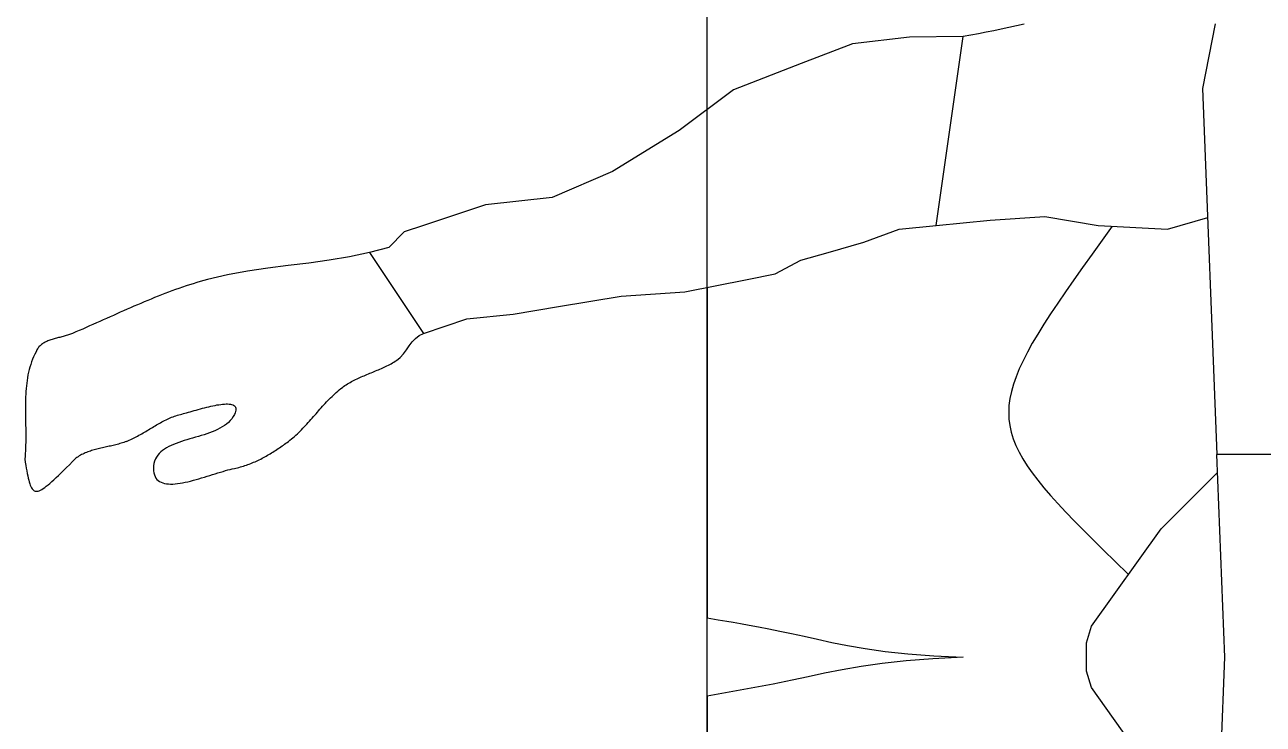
# Model space of a CAD drawing. Header units: millimetres. Extents: x -155 to 94595, y -3153 to 63413.
# Drawn here: x 88750.7 to 89230.1, y 38139.3 to 38410.1 of the extents above; entities that cross this region are included whole.
import ezdxf

# ---------------------------------------------------------------- set-up
doc = ezdxf.new("R2010")
doc.units = ezdxf.units.MM
doc.layers.add('int', color=185, linetype='Continuous')

msp = doc.modelspace()

# ---------------------------------------------------------------- linework, layer by layer
at = {"layer": 'int'}
for p, q in [((89014.86, 37736.99), (89014.86, 38716.99)), ((89014.86, 37736.99), (89014.86, 38716.99)), ((89125.787, 38407.779), (89122.846, 38407.185)), ((89128.727, 38408.39), (89125.787, 38407.779)), ((89131.664, 38409.016), (89128.727, 38408.39)), ((89134.599, 38409.655), (89131.664, 38409.016)), ((89137.534, 38410.306), (89134.599, 38409.655)), ((89206.681, 38385.374), (89211.671, 38410.476)), ((89071.15, 38402.705), (89051.306, 38395.073)), ((89093.141, 38405.303), (89071.15, 38402.705)), ((89114.008, 38405.523), (89093.141, 38405.303)), ((89103.557, 38332.371), (89114.008, 38405.523)), ((89116.956, 38406.056), (89114.008, 38405.523)), ((89119.903, 38406.61), (89116.956, 38406.056)), ((89122.846, 38407.185), (89119.903, 38406.61)), ((89051.306, 38395.073), (89025.043, 38384.972)), ((89025.043, 38384.972), (89003.995, 38369.136)), ((89212.245, 38243.66), (89206.681, 38385.374)), ((89003.995, 38369.136), (88978.154, 38353.272)), ((88978.154, 38353.272), (88954.813, 38343.269)), ((88929.064, 38340.392), (88905.002, 38332.371)), ((88954.813, 38343.269), (88929.064, 38340.392)), ((89124.371, 38334.452), (89145.596, 38335.815)), ((89145.596, 38335.815), (89166.259, 38332.371)), ((89193.002, 38330.956), (89208.638, 38335.532)), ((88905.002, 38332.371), (88897.6, 38329.904)), ((89075.567, 38325.867), (89089.241, 38330.939)), ((89089.241, 38330.939), (89103.557, 38332.371)), ((89103.557, 38332.371), (89124.371, 38334.452)), ((89166.259, 38332.371), (89193.002, 38330.956)), ((89171.622, 38332.089), (89167.74, 38326.688)), ((89193.002, 38330.956), (89193.002, 38330.956)), ((88897.6, 38329.904), (88891.688, 38323.817)), ((89061.756, 38321.921), (89075.567, 38325.867)), ((89167.74, 38326.688), (89163.87, 38321.29)), ((88884.101, 38321.921), (88876.341, 38320.224)), ((88891.688, 38323.817), (88884.101, 38321.921)), ((88884.101, 38321.921), (88905.002, 38290.57)), ((89051.163, 38318.894), (89061.756, 38321.921)), ((89163.87, 38321.29), (89160.216, 38316.165)), ((88852.71, 38316.86), (88844.807, 38315.873)), ((88860.618, 38317.826), (88852.71, 38316.86)), ((88868.504, 38318.903), (88860.618, 38317.826)), ((88876.341, 38320.224), (88868.504, 38318.903)), ((89041.221, 38313.634), (89051.163, 38318.894)), ((89160.216, 38316.165), (89156.779, 38311.297)), ((88821.399, 38311.47), (88820.008, 38311.083)), ((88829.124, 38313.311), (88821.399, 38311.47)), ((88836.936, 38314.734), (88829.124, 38313.311)), ((88844.807, 38315.873), (88836.936, 38314.734)), ((89006.246, 38306.639), (89030.405, 38311.47)), ((89030.405, 38311.47), (89041.221, 38313.634)), ((88807.678, 38307.035), (88806.326, 38306.531)), ((88809.033, 38307.529), (88807.678, 38307.035)), ((88810.391, 38308.013), (88809.033, 38307.529)), ((88811.753, 38308.487), (88810.391, 38308.013)), ((88813.119, 38308.95), (88811.753, 38308.487)), ((88814.488, 38309.401), (88813.119, 38308.95)), ((88815.862, 38309.841), (88814.488, 38309.401)), ((88817.239, 38310.268), (88815.862, 38309.841)), ((88818.621, 38310.682), (88817.239, 38310.268)), ((88820.008, 38311.083), (88818.621, 38310.682)), ((88981.551, 38305.07), (89006.246, 38306.639)), ((89014.86, 38308.361), (89014.86, 38180.48)), ((89153.559, 38306.674), (89150.557, 38302.282)), ((89156.779, 38311.297), (89153.559, 38306.674)), ((88795.611, 38302.221), (88794.281, 38301.654)), ((88796.942, 38302.783), (88795.611, 38302.221)), ((88798.276, 38303.339), (88796.942, 38302.783)), ((88799.611, 38303.889), (88798.276, 38303.339)), ((88800.949, 38304.432), (88799.611, 38303.889)), ((88802.289, 38304.969), (88800.949, 38304.432)), ((88803.632, 38305.498), (88802.289, 38304.969)), ((88804.978, 38306.019), (88803.632, 38305.498)), ((88806.326, 38306.531), (88804.978, 38306.019)), ((88957.253, 38301.02), (88981.551, 38305.07)), ((89150.557, 38302.282), (89147.773, 38298.108)), ((88783.689, 38296.996), (88782.369, 38296.406)), ((88785.01, 38297.586), (88783.689, 38296.996)), ((88786.332, 38298.175), (88785.01, 38297.586)), ((88787.654, 38298.762), (88786.332, 38298.175)), ((88788.977, 38299.347), (88787.654, 38298.762)), ((88790.301, 38299.929), (88788.977, 38299.347)), ((88791.626, 38300.508), (88790.301, 38299.929)), ((88792.953, 38301.083), (88791.626, 38300.508)), ((88794.281, 38301.654), (88792.953, 38301.083)), ((88921.874, 38296.194), (88939.731, 38298.1)), ((88939.731, 38298.1), (88957.253, 38301.02)), ((89147.773, 38298.108), (89145.208, 38294.137)), ((88773.121, 38292.294), (88771.798, 38291.715)), ((88774.444, 38292.876), (88773.121, 38292.294)), ((88775.766, 38293.46), (88774.444, 38292.876)), ((88777.087, 38294.047), (88775.766, 38293.46)), ((88778.408, 38294.635), (88777.087, 38294.047)), ((88779.728, 38295.225), (88778.408, 38294.635)), ((88781.048, 38295.815), (88779.728, 38295.225)), ((88782.369, 38296.406), (88781.048, 38295.815)), ((88905.002, 38290.57), (88921.874, 38296.194)), ((89145.208, 38294.137), (89142.862, 38290.357)), ((88759.266, 38287.505), (88758.893, 38287.332)), ((88759.648, 38287.668), (88759.266, 38287.505)), ((88760.039, 38287.823), (88759.648, 38287.668)), ((88760.436, 38287.97), (88760.039, 38287.823)), ((88760.841, 38288.11), (88760.436, 38287.97)), ((88761.251, 38288.243), (88760.841, 38288.11)), ((88761.667, 38288.371), (88761.251, 38288.243)), ((88762.087, 38288.494), (88761.667, 38288.371)), ((88762.51, 38288.613), (88762.087, 38288.494)), ((88762.937, 38288.729), (88762.51, 38288.613)), ((88763.365, 38288.842), (88762.937, 38288.729)), ((88763.795, 38288.953), (88763.365, 38288.842)), ((88764.225, 38289.063), (88763.795, 38288.953)), ((88764.655, 38289.173), (88764.225, 38289.063)), ((88765.084, 38289.283), (88764.655, 38289.173)), ((88765.511, 38289.394), (88765.084, 38289.283)), ((88765.935, 38289.507), (88765.511, 38289.394)), ((88766.357, 38289.623), (88765.935, 38289.507)), ((88766.774, 38289.742), (88766.357, 38289.623)), ((88767.186, 38289.865), (88766.774, 38289.742)), ((88767.593, 38289.993), (88767.186, 38289.865)), ((88767.993, 38290.127), (88767.593, 38289.993)), ((88768.386, 38290.267), (88767.993, 38290.127)), ((88768.771, 38290.415), (88768.386, 38290.267)), ((88769.148, 38290.57), (88768.771, 38290.415)), ((88770.473, 38291.141), (88769.148, 38290.57)), ((88771.798, 38291.715), (88770.473, 38291.141)), ((88900.689, 38287.289), (88901.94, 38288.654)), ((88901.94, 38288.654), (88903.355, 38289.778)), ((88903.355, 38289.778), (88905.002, 38290.57)), ((89142.862, 38290.357), (89140.736, 38286.753)), ((88755.04, 38283.516), (88754.554, 38282.551)), ((88755.207, 38283.898), (88755.04, 38283.516)), ((88755.393, 38284.26), (88755.207, 38283.898)), ((88755.599, 38284.603), (88755.393, 38284.26)), ((88755.823, 38284.928), (88755.599, 38284.603)), ((88756.064, 38285.235), (88755.823, 38284.928)), ((88756.322, 38285.525), (88756.064, 38285.235)), ((88756.596, 38285.799), (88756.322, 38285.525)), ((88756.885, 38286.058), (88756.596, 38285.799)), ((88757.188, 38286.303), (88756.885, 38286.058)), ((88757.505, 38286.533), (88757.188, 38286.303)), ((88757.835, 38286.751), (88757.505, 38286.533)), ((88758.176, 38286.956), (88757.835, 38286.751)), ((88758.529, 38287.149), (88758.176, 38286.956)), ((88758.893, 38287.332), (88758.529, 38287.149)), ((88895.986, 38281.291), (88897.25, 38282.686)), ((88897.25, 38282.686), (88898.411, 38284.213)), ((88898.411, 38284.213), (88899.535, 38285.778)), ((88899.535, 38285.778), (88900.689, 38287.289)), ((89138.83, 38283.313), (89137.145, 38280.022)), ((89140.736, 38286.753), (89138.83, 38283.313)), ((88752.985, 38278.589), (88752.679, 38277.576)), ((88753.325, 38279.594), (88752.985, 38278.589)), ((88753.698, 38280.589), (88753.325, 38279.594)), ((88754.108, 38281.575), (88753.698, 38280.589)), ((88754.554, 38282.551), (88754.108, 38281.575)), ((88890.378, 38277.769), (88890.916, 38278.034)), ((88890.916, 38278.034), (88891.45, 38278.306)), ((88891.45, 38278.306), (88891.98, 38278.585)), ((88891.98, 38278.585), (88892.506, 38278.873)), ((88892.506, 38278.873), (88893.026, 38279.17)), ((88893.026, 38279.17), (88893.54, 38279.476)), ((88893.54, 38279.476), (88894.049, 38279.792)), ((88894.049, 38279.792), (88894.551, 38280.12)), ((88894.551, 38280.12), (88895.986, 38281.291)), ((89137.145, 38280.022), (89135.681, 38276.866)), ((88751.747, 38273.443), (88751.58, 38272.392)), ((88751.939, 38274.487), (88751.747, 38273.443)), ((88752.157, 38275.525), (88751.939, 38274.487)), ((88752.403, 38276.554), (88752.157, 38275.525)), ((88752.679, 38277.576), (88752.403, 38276.554)), ((88879.314, 38272.997), (88879.858, 38273.251)), ((88879.858, 38273.251), (88880.404, 38273.5)), ((88880.404, 38273.5), (88880.954, 38273.744)), ((88880.954, 38273.744), (88881.506, 38273.984)), ((88881.506, 38273.984), (88882.06, 38274.22)), ((88882.06, 38274.22), (88882.616, 38274.454)), ((88882.616, 38274.454), (88883.173, 38274.685)), ((88883.173, 38274.685), (88883.731, 38274.915)), ((88883.731, 38274.915), (88884.29, 38275.144)), ((88884.29, 38275.144), (88884.849, 38275.372)), ((88884.849, 38275.372), (88885.408, 38275.6)), ((88885.408, 38275.6), (88885.967, 38275.83)), ((88885.967, 38275.83), (88886.525, 38276.06)), ((88886.525, 38276.06), (88887.082, 38276.293)), ((88887.082, 38276.293), (88887.637, 38276.529)), ((88887.637, 38276.529), (88888.19, 38276.768)), ((88888.19, 38276.768), (88888.741, 38277.011)), ((88888.741, 38277.011), (88889.29, 38277.258)), ((88889.29, 38277.258), (88889.835, 38277.511)), ((88889.835, 38277.511), (88890.378, 38277.769)), ((89134.44, 38273.834), (89133.421, 38270.91)), ((89135.681, 38276.866), (89134.44, 38273.834)), ((88751.213, 38269.203), (88751.13, 38268.129)), ((88751.314, 38270.271), (88751.213, 38269.203)), ((88751.436, 38271.335), (88751.314, 38270.271)), ((88751.58, 38272.392), (88751.436, 38271.335)), ((88871.303, 38267.755), (88871.876, 38268.25)), ((88871.876, 38268.25), (88872.457, 38268.734)), ((88872.457, 38268.734), (88873.049, 38269.208)), ((88873.049, 38269.208), (88873.651, 38269.669)), ((88873.651, 38269.669), (88874.135, 38270.023)), ((88874.135, 38270.023), (88874.627, 38270.365)), ((88874.627, 38270.365), (88875.125, 38270.696)), ((88875.125, 38270.696), (88875.63, 38271.015)), ((88875.63, 38271.015), (88876.141, 38271.324)), ((88876.141, 38271.324), (88876.657, 38271.624)), ((88876.657, 38271.624), (88877.179, 38271.914)), ((88877.179, 38271.914), (88877.707, 38272.196)), ((88877.707, 38272.196), (88878.238, 38272.47)), ((88878.238, 38272.47), (88878.774, 38272.737)), ((88878.774, 38272.737), (88879.314, 38272.997)), ((89133.421, 38270.91), (89132.625, 38268.081)), ((88750.953, 38263.792), (88750.94, 38262.7)), ((88750.977, 38264.882), (88750.953, 38263.792)), ((88751.014, 38265.968), (88750.977, 38264.882)), ((88751.064, 38267.051), (88751.014, 38265.968)), ((88751.13, 38268.129), (88751.064, 38267.051)), ((88866.478, 38262.935), (88866.992, 38263.495)), ((88866.992, 38263.495), (88867.51, 38264.051)), ((88867.51, 38264.051), (88868.033, 38264.601)), ((88868.033, 38264.601), (88868.561, 38265.146)), ((88868.561, 38265.146), (88869.096, 38265.684)), ((88869.096, 38265.684), (88869.636, 38266.214)), ((88869.636, 38266.214), (88870.184, 38266.736)), ((88870.184, 38266.736), (88870.74, 38267.25)), ((88870.74, 38267.25), (88871.303, 38267.755)), ((89132.053, 38265.333), (89131.704, 38262.654)), ((89132.625, 38268.081), (89132.053, 38265.333)), ((88750.94, 38262.7), (88750.936, 38261.605)), ((88750.936, 38261.605), (88750.941, 38260.508)), ((88750.941, 38260.508), (88750.951, 38259.409)), ((88750.951, 38259.409), (88750.966, 38258.309)), ((88808.659, 38258.524), (88809.224, 38258.717)), ((88809.224, 38258.717), (88809.793, 38258.898)), ((88809.793, 38258.898), (88810.368, 38259.066)), ((88810.368, 38259.066), (88810.949, 38259.219)), ((88810.949, 38259.219), (88811.493, 38259.359)), ((88811.493, 38259.359), (88812.08, 38259.516)), ((88812.08, 38259.516), (88812.704, 38259.687)), ((88812.704, 38259.687), (88813.363, 38259.872)), ((88813.363, 38259.872), (88814.054, 38260.068)), ((88814.054, 38260.068), (88814.772, 38260.274)), ((88814.772, 38260.274), (88815.515, 38260.486)), ((88815.515, 38260.486), (88816.28, 38260.703)), ((88816.28, 38260.703), (88817.062, 38260.924)), ((88817.062, 38260.924), (88817.858, 38261.146)), ((88817.858, 38261.146), (88818.665, 38261.367)), ((88818.665, 38261.367), (88819.48, 38261.585)), ((88819.48, 38261.585), (88820.299, 38261.799)), ((88820.299, 38261.799), (88821.119, 38262.006)), ((88821.119, 38262.006), (88821.936, 38262.204)), ((88821.936, 38262.204), (88822.746, 38262.391)), ((88822.746, 38262.391), (88823.547, 38262.566)), ((88823.547, 38262.566), (88824.336, 38262.727)), ((88824.336, 38262.727), (88825.108, 38262.87)), ((88825.108, 38262.87), (88825.86, 38262.995)), ((88825.86, 38262.995), (88826.588, 38263.1)), ((88826.588, 38263.1), (88827.291, 38263.182)), ((88827.291, 38263.182), (88827.963, 38263.24)), ((88827.963, 38263.24), (88828.602, 38263.271)), ((88828.602, 38263.271), (88829.204, 38263.274)), ((88829.204, 38263.274), (88829.765, 38263.246)), ((88829.765, 38263.246), (88830.283, 38263.186)), ((88830.283, 38263.186), (88830.754, 38263.092)), ((88830.754, 38263.092), (88831.175, 38262.961)), ((88831.175, 38262.961), (88831.541, 38262.792)), ((88831.85, 38259.219), (88831.369, 38258.366)), ((88831.541, 38262.792), (88831.85, 38262.582)), ((88831.85, 38262.582), (88832.098, 38262.331)), ((88832.122, 38259.822), (88831.85, 38259.219)), ((88832.098, 38262.331), (88832.283, 38262.035)), ((88832.31, 38260.369), (88832.122, 38259.822)), ((88832.283, 38262.035), (88832.399, 38261.693)), ((88832.416, 38260.862), (88832.31, 38260.369)), ((88832.399, 38261.693), (88832.445, 38261.302)), ((88832.445, 38261.302), (88832.416, 38260.862)), ((88862.45, 38258.355), (88862.95, 38258.931)), ((88862.95, 38258.931), (88863.451, 38259.507)), ((88863.451, 38259.507), (88863.951, 38260.083)), ((88863.951, 38260.083), (88864.452, 38260.658)), ((88864.452, 38260.658), (88864.955, 38261.231)), ((88864.955, 38261.231), (88865.46, 38261.802)), ((88865.46, 38261.802), (88865.967, 38262.37)), ((88865.967, 38262.37), (88866.478, 38262.935)), ((89131.704, 38262.654), (89131.581, 38260.029)), ((89131.581, 38260.029), (89131.682, 38257.445)), ((88750.966, 38258.309), (88750.984, 38257.208)), ((88750.984, 38257.208), (88751.003, 38256.106)), ((88751.003, 38256.106), (88751.023, 38255.005)), ((88751.023, 38255.005), (88751.041, 38253.904)), ((88751.041, 38253.904), (88751.056, 38252.804)), ((88799.072, 38253.589), (88799.59, 38253.901)), ((88799.59, 38253.901), (88800.108, 38254.213)), ((88800.108, 38254.213), (88800.627, 38254.523)), ((88800.627, 38254.523), (88801.146, 38254.83)), ((88801.146, 38254.83), (88801.667, 38255.135)), ((88801.667, 38255.135), (88802.189, 38255.436)), ((88802.189, 38255.436), (88802.713, 38255.732)), ((88802.713, 38255.732), (88803.239, 38256.024)), ((88803.239, 38256.024), (88803.766, 38256.31)), ((88803.766, 38256.31), (88804.297, 38256.59)), ((88804.297, 38256.59), (88804.83, 38256.863)), ((88804.83, 38256.863), (88805.366, 38257.128)), ((88805.366, 38257.128), (88805.905, 38257.385)), ((88805.905, 38257.385), (88806.448, 38257.633)), ((88806.448, 38257.633), (88806.994, 38257.872)), ((88806.994, 38257.872), (88807.545, 38258.1)), ((88807.545, 38258.1), (88808.1, 38258.318)), ((88808.1, 38258.318), (88808.659, 38258.524)), ((88826.2, 38253.837), (88825.259, 38253.356)), ((88827.1, 38254.353), (88826.2, 38253.837)), ((88827.954, 38254.907), (88827.1, 38254.353)), ((88828.757, 38255.502), (88827.954, 38254.907)), ((88829.505, 38256.142), (88828.757, 38255.502)), ((88830.192, 38256.831), (88829.505, 38256.142)), ((88830.815, 38257.571), (88830.192, 38256.831)), ((88831.369, 38258.366), (88830.815, 38257.571)), ((88857.84, 38253.292), (88858.368, 38253.836)), ((88858.368, 38253.836), (88858.891, 38254.387)), ((88858.891, 38254.387), (88859.409, 38254.943)), ((88859.409, 38254.943), (88859.923, 38255.503)), ((88859.923, 38255.503), (88860.434, 38256.068)), ((88860.434, 38256.068), (88860.941, 38256.636)), ((88860.941, 38256.636), (88861.446, 38257.207)), ((88861.446, 38257.207), (88861.948, 38257.78)), ((88861.948, 38257.78), (88862.45, 38258.355)), ((89131.682, 38257.445), (89132.009, 38254.888)), ((89132.009, 38254.888), (89132.563, 38252.345)), ((88751.066, 38249.513), (88751.053, 38248.42)), ((88751.056, 38252.804), (88751.066, 38251.705)), ((88751.066, 38251.705), (88751.07, 38250.608)), ((88751.07, 38250.608), (88751.066, 38249.513)), ((88790.603, 38248.997), (88791.153, 38249.235)), ((88791.153, 38249.235), (88791.699, 38249.483)), ((88791.699, 38249.483), (88792.241, 38249.739)), ((88792.241, 38249.739), (88792.78, 38250.005)), ((88792.78, 38250.005), (88793.316, 38250.277)), ((88793.316, 38250.277), (88793.848, 38250.557)), ((88793.848, 38250.557), (88794.378, 38250.843)), ((88794.378, 38250.843), (88794.906, 38251.134)), ((88794.906, 38251.134), (88795.431, 38251.43)), ((88795.431, 38251.43), (88795.955, 38251.731)), ((88795.955, 38251.731), (88796.477, 38252.036)), ((88796.477, 38252.036), (88796.997, 38252.343)), ((88796.997, 38252.343), (88797.517, 38252.653)), ((88797.517, 38252.653), (88798.035, 38252.964)), ((88798.035, 38252.964), (88798.554, 38253.276)), ((88798.554, 38253.276), (88799.072, 38253.589)), ((88812.393, 38249.059), (88811.329, 38248.722)), ((88813.474, 38249.387), (88812.393, 38249.059)), ((88814.569, 38249.71), (88813.474, 38249.387)), ((88815.674, 38250.029), (88814.569, 38249.71)), ((88816.782, 38250.35), (88815.674, 38250.029)), ((88817.891, 38250.675), (88816.782, 38250.35)), ((88818.994, 38251.008), (88817.891, 38250.675)), ((88820.089, 38251.352), (88818.994, 38251.008)), ((88821.169, 38251.71), (88820.089, 38251.352)), ((88822.231, 38252.086), (88821.169, 38251.71)), ((88823.269, 38252.484), (88822.231, 38252.086)), ((88824.28, 38252.906), (88823.269, 38252.484)), ((88825.259, 38253.356), (88824.28, 38252.906)), ((88852.75, 38248.769), (88853.352, 38249.23)), ((88853.352, 38249.23), (88853.944, 38249.704)), ((88853.944, 38249.704), (88854.525, 38250.188)), ((88854.525, 38250.188), (88855.098, 38250.683)), ((88855.098, 38250.683), (88855.661, 38251.188)), ((88855.661, 38251.188), (88856.217, 38251.702)), ((88856.217, 38251.702), (88856.765, 38252.224)), ((88856.765, 38252.224), (88857.305, 38252.754)), ((88857.305, 38252.754), (88857.84, 38253.292)), ((89132.563, 38252.345), (89133.343, 38249.802)), ((89133.343, 38249.802), (89134.35, 38247.245)), ((88750.943, 38245.162), (88750.877, 38244.084)), ((88750.993, 38246.245), (88750.943, 38245.162)), ((88751.029, 38247.331), (88750.993, 38246.245)), ((88751.053, 38248.42), (88751.029, 38247.331)), ((88774.108, 38244.312), (88773.628, 38244.101)), ((88774.593, 38244.513), (88774.108, 38244.312)), ((88775.083, 38244.702), (88774.593, 38244.513)), ((88775.578, 38244.882), (88775.083, 38244.702)), ((88776.078, 38245.052), (88775.578, 38244.882)), ((88776.582, 38245.214), (88776.078, 38245.052)), ((88777.09, 38245.368), (88776.582, 38245.214)), ((88777.601, 38245.515), (88777.09, 38245.368)), ((88778.116, 38245.655), (88777.601, 38245.515)), ((88778.633, 38245.79), (88778.116, 38245.655)), ((88779.153, 38245.919), (88778.633, 38245.79)), ((88779.675, 38246.045), (88779.153, 38245.919)), ((88780.199, 38246.167), (88779.675, 38246.045)), ((88780.724, 38246.286), (88780.199, 38246.167)), ((88781.251, 38246.403), (88780.724, 38246.286)), ((88781.778, 38246.519), (88781.251, 38246.403)), ((88782.305, 38246.634), (88781.778, 38246.519)), ((88782.833, 38246.749), (88782.305, 38246.634)), ((88783.361, 38246.864), (88782.833, 38246.749)), ((88783.888, 38246.982), (88783.361, 38246.864)), ((88784.414, 38247.101), (88783.888, 38246.982)), ((88784.939, 38247.224), (88784.414, 38247.101)), ((88785.463, 38247.35), (88784.939, 38247.224)), ((88785.984, 38247.481), (88785.463, 38247.35)), ((88786.504, 38247.616), (88785.984, 38247.481)), ((88787.021, 38247.758), (88786.504, 38247.616)), ((88787.534, 38247.906), (88787.021, 38247.758)), ((88788.045, 38248.061), (88787.534, 38247.906)), ((88788.552, 38248.224), (88788.045, 38248.061)), ((88789.055, 38248.396), (88788.552, 38248.224)), ((88789.554, 38248.577), (88789.055, 38248.396)), ((88790.048, 38248.769), (88789.554, 38248.577)), ((88790.048, 38248.769), (88790.603, 38248.997)), ((88803.339, 38244.718), (88802.711, 38244.104)), ((88804.031, 38245.29), (88803.339, 38244.718)), ((88804.783, 38245.822), (88804.031, 38245.29)), ((88805.59, 38246.318), (88804.783, 38245.822)), ((88806.447, 38246.781), (88805.59, 38246.318)), ((88807.35, 38247.214), (88806.447, 38246.781)), ((88808.295, 38247.622), (88807.35, 38247.214)), ((88809.276, 38248.007), (88808.295, 38247.622)), ((88810.289, 38248.372), (88809.276, 38248.007)), ((88811.329, 38248.722), (88810.289, 38248.372)), ((88845.743, 38244.003), (88846.262, 38244.318)), ((88846.262, 38244.318), (88846.778, 38244.638)), ((88846.778, 38244.638), (88847.291, 38244.963)), ((88847.291, 38244.963), (88847.802, 38245.292)), ((88847.802, 38245.292), (88848.309, 38245.625)), ((88848.309, 38245.625), (88848.814, 38245.962)), ((88848.814, 38245.962), (88849.316, 38246.303)), ((88849.316, 38246.303), (88849.815, 38246.647)), ((88849.815, 38246.647), (88850.311, 38246.994)), ((88850.311, 38246.994), (88850.805, 38247.344)), ((88850.805, 38247.344), (88851.295, 38247.696)), ((88851.295, 38247.696), (88851.783, 38248.052)), ((88851.783, 38248.052), (88852.268, 38248.409)), ((88852.268, 38248.409), (88852.75, 38248.769)), ((89134.35, 38247.245), (89135.585, 38244.661)), ((89135.585, 38244.661), (89137.049, 38242.036)), ((88750.794, 38243.01), (88750.692, 38241.941)), ((88750.692, 38241.941), (88750.901, 38240.691)), ((88750.877, 38244.084), (88750.794, 38243.01)), ((88750.901, 38240.691), (88751.101, 38239.506)), ((88751.101, 38239.506), (88751.293, 38238.387)), ((88766.828, 38238.62), (88767.973, 38239.759)), ((88767.973, 38239.759), (88769.181, 38240.964)), ((88769.181, 38240.964), (88770.454, 38242.237)), ((88770.885, 38242.549), (88770.454, 38242.237)), ((88771.325, 38242.845), (88770.885, 38242.549)), ((88771.772, 38243.125), (88771.325, 38242.845)), ((88772.226, 38243.389), (88771.772, 38243.125)), ((88772.687, 38243.64), (88772.226, 38243.389)), ((88773.154, 38243.877), (88772.687, 38243.64)), ((88773.628, 38244.101), (88773.154, 38243.877)), ((88800.695, 38240.27), (88800.548, 38239.328)), ((88800.933, 38241.15), (88800.695, 38240.27)), ((88801.258, 38241.97), (88800.933, 38241.15)), ((88801.666, 38242.733), (88801.258, 38241.97)), ((88802.151, 38243.443), (88801.666, 38242.733)), ((88802.711, 38244.104), (88802.151, 38243.443)), ((88835.918, 38239.393), (88836.487, 38239.584)), ((88836.487, 38239.584), (88837.054, 38239.785)), ((88837.054, 38239.785), (88837.619, 38239.994)), ((88837.619, 38239.994), (88838.18, 38240.211)), ((88838.18, 38240.211), (88838.739, 38240.436)), ((88838.739, 38240.436), (88839.294, 38240.669)), ((88839.294, 38240.669), (88839.847, 38240.91)), ((88839.847, 38240.91), (88840.397, 38241.159)), ((88840.397, 38241.159), (88840.945, 38241.414)), ((88840.945, 38241.414), (88841.489, 38241.677)), ((88841.489, 38241.677), (88842.031, 38241.946)), ((88842.031, 38241.946), (88842.57, 38242.222)), ((88842.57, 38242.222), (88843.106, 38242.504)), ((88843.106, 38242.504), (88843.639, 38242.793)), ((88843.639, 38242.793), (88844.169, 38243.087)), ((88844.169, 38243.087), (88844.696, 38243.387)), ((88844.696, 38243.387), (88845.221, 38243.692)), ((88845.221, 38243.692), (88845.743, 38244.003)), ((89137.049, 38242.036), (89138.742, 38239.357)), ((89234.147, 38243.66), (89212.008, 38243.66)), ((89212.008, 38243.66), (89215.148, 38165.166)), ((88751.293, 38238.387), (88751.481, 38237.334)), ((88751.481, 38237.334), (88751.666, 38236.347)), ((88751.666, 38236.347), (88751.85, 38235.426)), ((88751.85, 38235.426), (88752.035, 38234.571)), ((88761.977, 38233.928), (88762.837, 38234.733)), ((88762.837, 38234.733), (88763.75, 38235.604)), ((88763.75, 38235.604), (88764.718, 38236.543)), ((88764.718, 38236.543), (88765.743, 38237.548)), ((88765.743, 38237.548), (88766.828, 38238.62)), ((88800.548, 38239.328), (88800.499, 38238.318)), ((88800.499, 38238.318), (88800.54, 38237.399)), ((88800.54, 38237.399), (88800.661, 38236.567)), ((88800.661, 38236.567), (88800.858, 38235.819)), ((88800.858, 38235.819), (88801.129, 38235.152)), ((88801.129, 38235.152), (88801.47, 38234.564)), ((88819.152, 38234.618), (88820.223, 38234.943)), ((88820.223, 38234.943), (88821.29, 38235.273)), ((88821.29, 38235.273), (88822.35, 38235.605)), ((88822.35, 38235.605), (88823.4, 38235.935)), ((88823.4, 38235.935), (88824.436, 38236.261)), ((88824.436, 38236.261), (88825.455, 38236.579)), ((88825.455, 38236.579), (88826.455, 38236.885)), ((88826.455, 38236.885), (88827.431, 38237.178)), ((88827.431, 38237.178), (88828.38, 38237.454)), ((88828.38, 38237.454), (88829.3, 38237.709)), ((88829.3, 38237.709), (88830.187, 38237.94)), ((88830.187, 38237.94), (88831.038, 38238.144)), ((88831.038, 38238.144), (88831.85, 38238.318)), ((88831.85, 38238.318), (88832.439, 38238.442)), ((88832.439, 38238.442), (88833.026, 38238.576)), ((88833.026, 38238.576), (88833.61, 38238.72)), ((88833.61, 38238.72), (88834.191, 38238.874)), ((88834.191, 38238.874), (88834.769, 38239.037)), ((88834.769, 38239.037), (88835.345, 38239.211)), ((88835.345, 38239.211), (88835.918, 38239.393)), ((89138.742, 38239.357), (89140.664, 38236.61)), ((89140.664, 38236.61), (89142.816, 38233.782)), ((89190.55, 38214.881), (89212.29, 38236.621)), ((88752.035, 38234.571), (88752.223, 38233.782)), ((88752.223, 38233.782), (88752.416, 38233.059)), ((88752.416, 38233.059), (88752.616, 38232.402)), ((88752.616, 38232.402), (88752.825, 38231.811)), ((88752.825, 38231.811), (88753.045, 38231.287)), ((88753.045, 38231.287), (88753.278, 38230.828)), ((88753.278, 38230.828), (88753.526, 38230.436)), ((88753.526, 38230.436), (88753.791, 38230.11)), ((88753.791, 38230.11), (88754.075, 38229.851)), ((88756.29, 38229.686), (88756.763, 38229.891)), ((88756.763, 38229.891), (88757.272, 38230.162)), ((88757.272, 38230.162), (88757.817, 38230.5)), ((88757.817, 38230.5), (88758.401, 38230.905)), ((88758.401, 38230.905), (88759.026, 38231.376)), ((88759.026, 38231.376), (88759.694, 38231.914)), ((88759.694, 38231.914), (88760.407, 38232.519)), ((88760.407, 38232.519), (88761.168, 38233.19)), ((88761.168, 38233.19), (88761.977, 38233.928)), ((88801.47, 38234.564), (88801.879, 38234.051)), ((88801.879, 38234.051), (88802.351, 38233.609)), ((88802.351, 38233.609), (88802.883, 38233.236)), ((88802.883, 38233.236), (88803.473, 38232.929)), ((88803.473, 38232.929), (88804.117, 38232.683)), ((88804.117, 38232.683), (88804.812, 38232.497)), ((88804.812, 38232.497), (88805.555, 38232.366)), ((88805.555, 38232.366), (88806.342, 38232.288)), ((88806.342, 38232.288), (88807.17, 38232.259)), ((88807.17, 38232.259), (88808.037, 38232.277)), ((88808.037, 38232.277), (88808.938, 38232.338)), ((88808.938, 38232.338), (88809.87, 38232.439)), ((88809.87, 38232.439), (88810.831, 38232.576)), ((88810.831, 38232.576), (88811.817, 38232.748)), ((88811.817, 38232.748), (88812.825, 38232.949)), ((88812.825, 38232.949), (88813.852, 38233.178)), ((88813.852, 38233.178), (88814.894, 38233.43)), ((88814.894, 38233.43), (88815.948, 38233.704)), ((88815.948, 38233.704), (88817.012, 38233.995)), ((88817.012, 38233.995), (88818.081, 38234.301)), ((88818.081, 38234.301), (88819.152, 38234.618)), ((89142.816, 38233.782), (89145.198, 38230.858)), ((89145.198, 38230.858), (89147.811, 38227.826)), ((88754.075, 38229.851), (88754.38, 38229.657)), ((88754.38, 38229.657), (88754.708, 38229.53)), ((88754.708, 38229.53), (88755.061, 38229.469)), ((88755.061, 38229.469), (88755.441, 38229.475)), ((88755.441, 38229.475), (88755.85, 38229.547)), ((88755.85, 38229.547), (88756.29, 38229.686)), ((89147.811, 38227.826), (89150.656, 38224.671)), ((89150.656, 38224.671), (89153.734, 38221.381)), ((89153.734, 38221.381), (89157.043, 38217.941)), ((89157.043, 38217.941), (89160.586, 38214.338)), ((89160.586, 38214.338), (89164.363, 38210.559)), ((89163.665, 38177.242), (89190.55, 38214.881)), ((89190.55, 38214.881), (89190.55, 38214.881)), ((89164.363, 38210.559), (89168.374, 38206.589)), ((89168.374, 38206.589), (89172.619, 38202.416)), ((89172.619, 38202.416), (89177.929, 38197.213)), ((89014.86, 38180.48), (89019.178, 38179.728)), ((89019.178, 38179.728), (89022.418, 38179.165)), ((89022.418, 38179.165), (89024.905, 38178.731)), ((89024.905, 38178.731), (89027.799, 38178.219)), ((89027.799, 38178.219), (89031.076, 38177.625)), ((89031.076, 38177.625), (89034.713, 38176.946)), ((89161.76, 38170.827), (89163.665, 38177.242)), ((89034.713, 38176.946), (89038.688, 38176.178)), ((89038.688, 38176.178), (89042.977, 38175.318)), ((89042.977, 38175.318), (89047.558, 38174.362)), ((89047.558, 38174.362), (89052.407, 38173.306)), ((89052.407, 38173.306), (89057.532, 38172.155)), ((89057.532, 38172.155), (89063.065, 38170.949)), ((89063.065, 38170.949), (89069.171, 38169.734)), ((89069.171, 38169.734), (89076.013, 38168.556)), ((89076.013, 38168.556), (89083.754, 38167.464)), ((89161.76, 38170.827), (89161.76, 38170.827)), ((89161.76, 38159.832), (89161.76, 38170.827)), ((89082.653, 38162.771), (89074.469, 38161.609)), ((89091.837, 38163.779), (89082.653, 38162.771)), ((89083.754, 38167.464), (89092.558, 38166.503)), ((89102.222, 38164.592), (89091.837, 38163.779)), ((89092.558, 38166.503), (89102.588, 38165.722)), ((89114.008, 38165.166), (89102.222, 38164.592)), ((89102.588, 38165.722), (89114.008, 38165.166)), ((89215.148, 38165.166), (89212.008, 38086.673)), ((89060.297, 38158.999), (89053.908, 38157.636)), ((89067.084, 38160.338), (89060.297, 38158.999)), ((89074.469, 38161.609), (89067.084, 38160.338)), ((89161.76, 38159.832), (89161.76, 38159.832)), ((89163.665, 38153.417), (89161.76, 38159.832)), ((89040.41, 38154.802), (89026.264, 38152.178)), ((89047.714, 38156.292), (89040.41, 38154.802)), ((89053.908, 38157.636), (89047.714, 38156.292)), ((89190.55, 38115.778), (89163.665, 38153.417)), ((89026.264, 38152.178), (89014.86, 38150.146)), ((89014.86, 38150.146), (89014.86, 38021.971))]:
    msp.add_line(p, q, dxfattribs=at)

doc.saveas('drawing.dxf')
